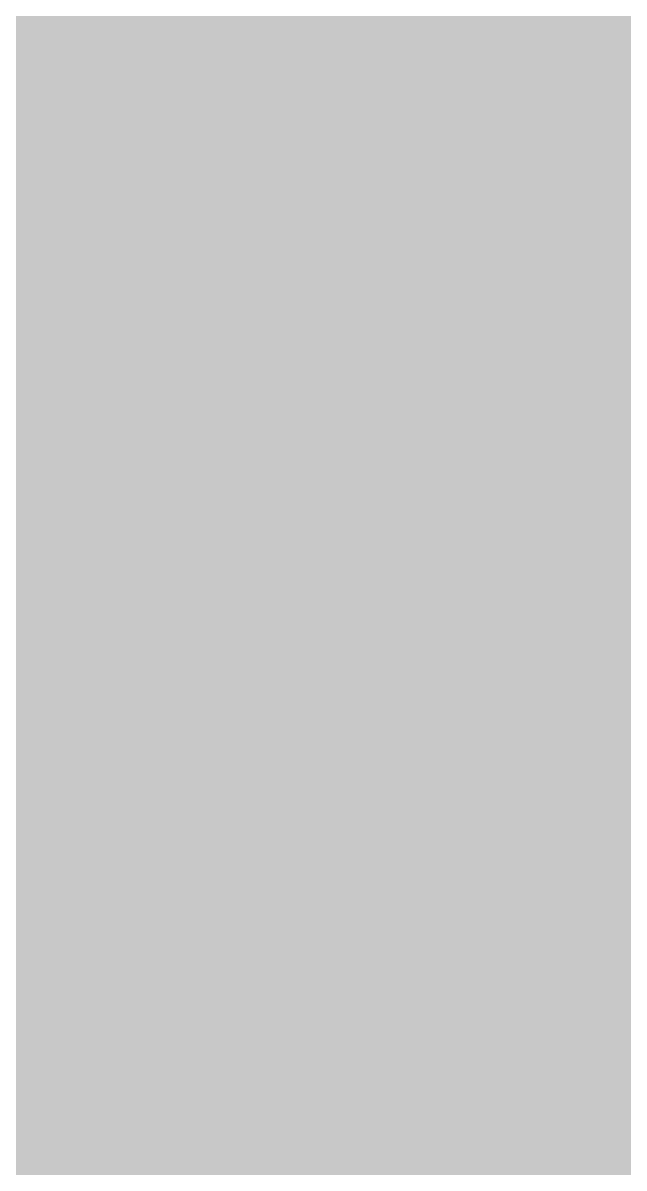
# Model space of a CAD drawing. Header units: millimetres. Extents: x 0 to 318, y 0 to 212.
# Drawn here: x 144.9 to 177.4, y 104.7 to 166.6 of the extents above; entities that cross this region are included whole.
import ezdxf

# ---------------------------------------------------------------- set-up
doc = ezdxf.new("R2010")
doc.units = ezdxf.units.MM

msp = doc.modelspace()

# ---------------------------------------------------------------- hatches: boundary and pattern name
for color, points in [(254, [(14.1633, 0.0536), (13.9878, 0.0533), (13.8125, 0.0559), (13.6373, 0.061), (13.462, 0.0686), (13.2893, 0.0787), (13.114, 0.0914), (12.9413, 0.1041), (12.7686, 0.1219), (12.5959, 0.1397), (12.4231, 0.16), (12.2504, 0.1829), (12.0777, 0.2057), (11.9075, 0.2337), (11.7373, 0.2616), (11.5672, 0.2921), (11.397, 0.3251), (11.2268, 0.3607), (11.0592, 0.3988), (10.8915, 0.4369), (10.7239, 0.4775), (10.5562, 0.5207), (10.3886, 0.5664), (10.2235, 0.6121), (10.0584, 0.6629), (9.8933, 0.7137), (9.7307, 0.7671), (9.5682, 0.8204), (9.4056, 0.8788), (9.2431, 0.9373), (9.083, 0.9982), (8.923, 1.0617), (8.763, 1.1252), (8.6055, 1.1938), (8.4455, 1.2624), (8.2906, 1.331), (8.1331, 1.4046), (7.9781, 1.4783), (7.8232, 1.5545), (7.6708, 1.6332), (7.5184, 1.7145), (7.366, 1.7958), (7.2161, 1.8796), (7.0663, 1.966), (6.919, 2.0523), (6.7716, 2.1438), (6.6243, 2.2352), (6.4795, 2.3266), (6.3348, 2.4232), (6.19, 2.5197), (6.0477, 2.6187), (5.908, 2.7178), (5.7683, 2.8194), (5.6286, 2.9235), (5.4915, 3.0302), (5.3543, 3.1369), (5.2197, 3.2461), (5.0851, 3.3579), (4.953, 3.4722), (4.8209, 3.5865), (4.6914, 3.7033), (4.5644, 3.8202), (4.4348, 3.9395), (4.3104, 4.0615), (4.1859, 4.1859), (4.0615, 4.3104), (3.9395, 4.4348), (3.8202, 4.5618), (3.7033, 4.6914), (3.5865, 4.8209), (3.4722, 4.953), (3.3579, 5.0851), (3.2487, 5.2197), (3.1369, 5.3543), (3.0302, 5.4915), (2.9235, 5.6286), (2.8194, 5.7683), (2.7178, 5.908), (2.6187, 6.0477), (2.5197, 6.19), (2.4232, 6.3348), (2.3266, 6.477), (2.2352, 6.6243), (2.1438, 6.7691), (2.0523, 6.9164), (1.966, 7.0663), (1.8796, 7.2161), (1.7958, 7.366), (1.7145, 7.5184), (1.6332, 7.6708), (1.5545, 7.8232), (1.4783, 7.9781), (1.4046, 8.1331), (1.331, 8.2906), (1.2598, 8.4455), (1.1913, 8.603), (1.1252, 8.763), (1.0592, 8.923), (0.9982, 9.083), (0.9373, 9.2431), (0.8763, 9.4056), (0.8204, 9.5682), (0.7645, 9.7307), (0.7112, 9.8933), (0.6604, 10.0584), (0.6121, 10.2235), (0.5639, 10.3911), (0.5207, 10.5562), (0.4775, 10.7239), (0.4343, 10.8915), (0.3962, 11.0592), (0.3607, 11.2268), (0.3251, 11.397), (0.2921, 11.5672), (0.2616, 11.7373), (0.2311, 11.9075), (0.2057, 12.0802), (0.1803, 12.2504), (0.1575, 12.4231), (0.1372, 12.5959), (0.1194, 12.7686), (0.1041, 12.9413), (0.0889, 13.1166), (0.0787, 13.2893), (0.0686, 13.4645), (0.061, 13.6373), (0.0559, 13.8125), (0.0508, 13.9878), (0.0508, 14.163), (0.0522, 197.6092), (0.0508, 197.7822), (0.0559, 197.9574), (0.061, 198.1327), (0.0686, 198.308), (0.0787, 198.4807), (0.0889, 198.6559), (0.1041, 198.8287), (0.1194, 199.0014), (0.1372, 199.1741), (0.1575, 199.3468), (0.1803, 199.5195), (0.2057, 199.6923), (0.2311, 199.8624), (0.2616, 200.0326), (0.2921, 200.2028), (0.3251, 200.373), (0.3607, 200.5432), (0.3962, 200.7108), (0.4343, 200.8784), (0.4775, 201.0461), (0.5207, 201.2137), (0.5639, 201.3814), (0.6121, 201.5465), (0.6604, 201.7116), (0.7112, 201.8767), (0.7645, 202.0392), (0.8204, 202.2018), (0.8763, 202.3643), (0.9373, 202.5269), (0.9982, 202.6869), (1.0592, 202.8469), (1.1252, 203.007), (1.1913, 203.1644), (1.2598, 203.3245), (1.331, 203.4794), (1.4046, 203.6369), (1.4783, 203.7918), (1.5545, 203.9468), (1.6332, 204.0992), (1.7145, 204.2516), (1.7958, 204.404), (1.8796, 204.5538), (1.966, 204.7037), (2.0523, 204.851), (2.1438, 204.9983), (2.2352, 205.1456), (2.3266, 205.2904), (2.4232, 205.4352), (2.5197, 205.58), (2.6187, 205.7222), (2.7178, 205.8619), (2.8194, 206.0016), (2.9235, 206.1413), (3.0302, 206.2785), (3.1369, 206.4156), (3.2487, 206.5503), (3.3579, 206.6849), (3.4722, 206.817), (3.5865, 206.949), (3.7033, 207.0786), (3.8202, 207.2056), (3.9395, 207.3351), (4.0615, 207.4596), (4.1859, 207.584), (4.3104, 207.7085), (4.4348, 207.8304), (4.5644, 207.9498), (4.6914, 208.0666), (4.8209, 208.1835), (4.953, 208.2978), (5.0851, 208.4121), (5.2197, 208.5213), (5.3543, 208.6331), (5.4915, 208.7397), (5.6286, 208.8464), (5.7683, 208.9506), (5.908, 209.0522), (6.0477, 209.1512), (6.19, 209.2503), (6.3348, 209.3468), (6.4795, 209.4433), (6.6243, 209.5348), (6.7716, 209.6262), (6.919, 209.7176), (7.0663, 209.804), (7.2161, 209.8904), (7.366, 209.9742), (7.5184, 210.0555), (7.6708, 210.1367), (7.8232, 210.2155), (7.9781, 210.2917), (8.1331, 210.3653), (8.2906, 210.439), (8.4455, 210.5101), (8.6055, 210.5787), (8.763, 210.6447), (8.923, 210.7108), (9.083, 210.7717), (9.2431, 210.8327), (9.4056, 210.8937), (9.5682, 210.9495), (9.7307, 211.0054), (9.8933, 211.0588), (10.0584, 211.1096), (10.2235, 211.1578), (10.3886, 211.2061), (10.5562, 211.2493), (10.7239, 211.2924), (10.8915, 211.3356), (11.0592, 211.3737), (11.2268, 211.4093), (11.397, 211.4448), (11.5672, 211.4779), (11.7373, 211.5083), (11.9075, 211.5388), (12.0777, 211.5642), (12.2504, 211.5896), (12.4231, 211.6125), (12.5959, 211.6328), (12.7686, 211.6506), (12.9413, 211.6658), (13.114, 211.6811), (13.2893, 211.6912), (13.462, 211.7014), (13.6373, 211.709), (13.8125, 211.7141), (13.9878, 211.7192), (14.163, 211.7192), (303.4411, 211.7203), (303.6164, 211.7192), (303.7891, 211.7141), (303.9643, 211.709), (304.1396, 211.7014), (304.3149, 211.6912), (304.4876, 211.6811), (304.6603, 211.6658), (304.8356, 211.6506), (305.0083, 211.6328), (305.181, 211.6125), (305.3512, 211.5896), (305.5239, 211.5642), (305.6941, 211.5388), (305.8668, 211.5083), (306.037, 211.4779), (306.2072, 211.4448), (306.3748, 211.4093), (306.545, 211.3737), (306.7126, 211.3356), (306.8803, 211.2924), (307.0479, 211.2493), (307.213, 211.2061), (307.3781, 211.1578), (307.5432, 211.1096), (307.7083, 211.0588), (307.8734, 211.0054), (308.036, 210.9495), (308.1985, 210.8937), (308.3611, 210.8327), (308.5211, 210.7717), (308.6811, 210.7108), (308.8411, 210.6447), (308.9986, 210.5787), (309.1561, 210.5101), (309.3136, 210.439), (309.4711, 210.3653), (309.626, 210.2917), (309.7784, 210.2155), (309.9333, 210.1367), (310.0857, 210.0555), (310.2381, 209.9742), (310.388, 209.8904), (310.5379, 209.804), (310.6852, 209.7176), (310.8325, 209.6262), (310.9798, 209.5348), (311.1246, 209.4433), (311.2694, 209.3468), (311.4116, 209.2503), (311.5539, 209.1512), (311.6961, 209.0522), (311.8358, 208.9506), (311.9755, 208.8464), (312.1127, 208.7397), (312.2473, 208.6331), (312.3844, 208.5213), (312.5165, 208.4121), (312.6511, 208.2978), (312.7807, 208.1835), (312.9128, 208.0666), (313.0398, 207.9498), (313.1668, 207.8304), (313.2938, 207.7085), (313.4182, 207.584), (313.5427, 207.4596), (313.6621, 207.3351), (313.784, 207.2056), (313.9008, 207.0786), (314.0177, 206.949), (314.132, 206.817), (314.2463, 206.6849), (314.3555, 206.5503), (314.4647, 206.4156), (314.5739, 206.2785), (314.6781, 206.1413), (314.7822, 206.0016), (314.8863, 205.8619), (314.9854, 205.7222), (315.0845, 205.58), (315.181, 205.4352), (315.275, 205.2904), (315.3689, 205.1456), (315.4604, 204.9983), (315.5493, 204.851), (315.6382, 204.7037), (315.7245, 204.5538), (315.8084, 204.404), (315.8896, 204.2516), (315.9684, 204.0992), (316.0471, 203.9468), (316.1233, 203.7918), (316.1995, 203.6369), (316.2706, 203.4794), (316.3418, 203.3245), (316.4103, 203.1644), (316.4764, 203.007), (316.5424, 202.8469), (316.6059, 202.6869), (316.6669, 202.5269), (316.7253, 202.3643), (316.7812, 202.2018), (316.8371, 202.0392), (316.8904, 201.8767), (316.9412, 201.7116), (316.9895, 201.5465), (317.0377, 201.3814), (317.0834, 201.2137), (317.1266, 201.0461), (317.1673, 200.8784), (317.2054, 200.7108), (317.2435, 200.5432), (317.2765, 200.373), (317.3095, 200.2028), (317.34, 200.0326), (317.3705, 199.8624), (317.3959, 199.6923), (317.4213, 199.5195), (317.4441, 199.3468), (317.4644, 199.1741), (317.4822, 199.0014), (317.4975, 198.8287), (317.5127, 198.6559), (317.5229, 198.4807), (317.533, 198.308), (317.5406, 198.1327), (317.5457, 197.9574), (317.5508, 197.7822), (317.5508, 197.6069), (317.5522, 14.1647), (317.5508, 13.9878), (317.5457, 13.8125), (317.5406, 13.6373), (317.533, 13.4645), (317.5229, 13.2893), (317.5127, 13.1166), (317.4975, 12.9413), (317.4822, 12.7686), (317.4644, 12.5959), (317.4441, 12.4231), (317.4213, 12.2504), (317.3959, 12.0802), (317.3705, 11.9075), (317.34, 11.7373), (317.3095, 11.5672), (317.2765, 11.397), (317.2435, 11.2268), (317.2054, 11.0592), (317.1673, 10.8915), (317.1266, 10.7239), (317.0834, 10.5562), (317.0377, 10.3911), (316.9895, 10.2235), (316.9412, 10.0584), (316.8904, 9.8933), (316.8371, 9.7307), (316.7812, 9.5682), (316.7253, 9.4056), (316.6669, 9.2431), (316.6059, 9.083), (316.5424, 8.923), (316.4764, 8.763), (316.4103, 8.603), (316.3418, 8.4455), (316.2706, 8.2906), (316.1995, 8.1331), (316.1233, 7.9781), (316.0471, 7.8232), (315.9684, 7.6708), (315.8896, 7.5184), (315.8084, 7.366), (315.7245, 7.2161), (315.6382, 7.0663), (315.5493, 6.9164), (315.4604, 6.7691), (315.3689, 6.6243), (315.275, 6.477), (315.181, 6.3348), (315.0845, 6.19), (314.9854, 6.0477), (314.8863, 5.908), (314.7822, 5.7683), (314.6781, 5.6286), (314.5739, 5.4915), (314.4647, 5.3543), (314.3555, 5.2197), (314.2463, 5.0851), (314.132, 4.953), (314.0177, 4.8209), (313.9008, 4.6914), (313.784, 4.5618), (313.6621, 4.4348), (313.5427, 4.3104), (313.4182, 4.1859), (313.2938, 4.0615), (313.1668, 3.9395), (313.0398, 3.8202), (312.9128, 3.7033), (312.7807, 3.5865), (312.6511, 3.4722), (312.5165, 3.3579), (312.3844, 3.2461), (312.2473, 3.1369), (312.1127, 3.0302), (311.9755, 2.9235), (311.8358, 2.8194), (311.6961, 2.7178), (311.5539, 2.6187), (311.4116, 2.5197), (311.2694, 2.4232), (311.1246, 2.3266), (310.9798, 2.2352), (310.8325, 2.1438), (310.6852, 2.0523), (310.5379, 1.966), (310.388, 1.8796), (310.2381, 1.7958), (310.0857, 1.7145), (309.9333, 1.6332), (309.7784, 1.5545), (309.626, 1.4783), (309.4711, 1.4046), (309.3136, 1.331), (309.1561, 1.2624), (308.9986, 1.1938), (308.8411, 1.1252), (308.6811, 1.0617), (308.5211, 0.9982), (308.3611, 0.9373), (308.1985, 0.8788), (308.036, 0.8204), (307.8734, 0.7671), (307.7083, 0.7137), (307.5432, 0.6629), (307.3781, 0.6121), (307.213, 0.5664), (307.0479, 0.5207), (306.8803, 0.4775), (306.7126, 0.4369), (306.545, 0.3988), (306.3748, 0.3607), (306.2072, 0.3251), (306.037, 0.2921), (305.8668, 0.2616), (305.6941, 0.2337), (305.5239, 0.2057), (305.3512, 0.1829), (305.181, 0.16), (305.0083, 0.1397), (304.8356, 0.1219), (304.6603, 0.1041), (304.4876, 0.0914), (304.3149, 0.0787), (304.1396, 0.0686), (303.9643, 0.061), (303.7891, 0.0559), (303.6164, 0.0533), (303.4411, 0.0533)]), (144, [(14.1633, 5.3453), (13.9344, 5.3467), (13.7084, 5.3543), (13.4849, 5.3696), (13.2613, 5.3899), (13.0378, 5.4153), (12.8194, 5.4458), (12.6009, 5.4813), (12.385, 5.522), (12.1717, 5.5702), (11.9583, 5.621), (11.7475, 5.6794), (11.5392, 5.7404), (11.3335, 5.8064), (11.1303, 5.8801), (10.9296, 5.9563), (10.729, 6.0376), (10.5334, 6.1239), (10.3378, 6.2128), (10.1473, 6.3094), (9.9593, 6.4084), (9.7714, 6.5126), (9.5885, 6.6218), (9.4082, 6.7335), (9.2304, 6.8504), (9.0576, 6.9698), (8.8849, 7.0968), (8.7173, 7.2238), (8.5522, 7.3584), (8.3896, 7.4955), (8.2321, 7.6352), (8.0772, 7.78), (7.9273, 7.9273), (7.7775, 8.0772), (7.6352, 8.2321), (7.493, 8.3922), (7.3558, 8.5522), (7.2238, 8.7173), (7.0942, 8.8875), (6.9698, 9.0576), (6.8504, 9.2329), (6.7335, 9.4107), (6.6192, 9.591), (6.5126, 9.7739), (6.4084, 9.9593), (6.3068, 10.1473), (6.2128, 10.3403), (6.1214, 10.5334), (6.035, 10.7315), (5.9538, 10.9296), (5.8776, 11.1303), (5.8064, 11.3335), (5.7404, 11.5418), (5.6769, 11.75), (5.621, 11.9583), (5.5677, 12.1717), (5.522, 12.385), (5.4813, 12.6009), (5.4432, 12.8194), (5.4127, 13.0404), (5.3873, 13.2613), (5.3696, 13.4849), (5.3543, 13.7084), (5.3467, 13.937), (5.3416, 14.163), (5.3439, 197.6092), (5.3467, 197.8355), (5.3543, 198.0616), (5.3696, 198.2851), (5.3873, 198.5086), (5.4127, 198.7321), (5.4432, 198.9506), (5.4813, 199.169), (5.522, 199.3849), (5.5677, 199.5983), (5.621, 199.8116), (5.6769, 200.0225), (5.7404, 200.2307), (5.8064, 200.4365), (5.8776, 200.6397), (5.9538, 200.8403), (6.035, 201.041), (6.1214, 201.2366), (6.2128, 201.4322), (6.3068, 201.6227), (6.4084, 201.8106), (6.5126, 201.9986), (6.6192, 202.1815), (6.7335, 202.3618), (6.8504, 202.5396), (6.9698, 202.7123), (7.0942, 202.885), (7.2238, 203.0527), (7.3558, 203.2178), (7.493, 203.3803), (7.6352, 203.5378), (7.7775, 203.6928), (7.9273, 203.8426), (8.0772, 203.9925), (8.2321, 204.1347), (8.3896, 204.277), (8.5522, 204.4141), (8.7173, 204.5462), (8.8849, 204.6757), (9.0576, 204.8002), (9.2304, 204.9196), (9.4082, 205.0364), (9.5885, 205.1507), (9.7714, 205.2574), (9.9593, 205.3615), (10.1473, 205.4631), (10.3378, 205.5571), (10.5334, 205.6486), (10.729, 205.7349), (10.9296, 205.8162), (11.1303, 205.8924), (11.3335, 205.9635), (11.5392, 206.0296), (11.7475, 206.0931), (11.9583, 206.1489), (12.1717, 206.2023), (12.385, 206.248), (12.6009, 206.2886), (12.8194, 206.3267), (13.0378, 206.3572), (13.2613, 206.3826), (13.4849, 206.4004), (13.7084, 206.4156), (13.9344, 206.4233), (14.163, 206.4283), (303.4411, 206.4286), (303.6672, 206.4233), (303.8932, 206.4156), (304.1193, 206.4004), (304.3428, 206.3826), (304.5638, 206.3572), (304.7822, 206.3267), (305.0007, 206.2886), (305.2166, 206.248), (305.4325, 206.2023), (305.6433, 206.1489), (305.8541, 206.0931), (306.0624, 206.0296), (306.2681, 205.9635), (306.4713, 205.8924), (306.6745, 205.8162), (306.8726, 205.7349), (307.0708, 205.6486), (307.2638, 205.5571), (307.4543, 205.4631), (307.6448, 205.3615), (307.8302, 205.2574), (308.0131, 205.1507), (308.1934, 205.0364), (308.3712, 204.9196), (308.5465, 204.8002), (308.7167, 204.6757), (308.8843, 204.5462), (309.0494, 204.4141), (309.212, 204.277), (309.3695, 204.1347), (309.5244, 203.9925), (309.6768, 203.8426), (309.8241, 203.6928), (309.9689, 203.5378), (310.1086, 203.3803), (310.2458, 203.2178), (310.3778, 203.0527), (310.5074, 202.885), (310.6318, 202.7123), (310.7538, 202.5396), (310.8706, 202.3618), (310.9824, 202.1815), (311.0916, 201.9986), (311.1957, 201.8106), (311.2948, 201.6227), (311.3888, 201.4322), (311.4802, 201.2366), (311.5666, 201.041), (311.6478, 200.8403), (311.724, 200.6397), (311.7952, 200.4365), (311.8637, 200.2307), (311.9247, 200.0225), (311.9806, 199.8116), (312.0339, 199.5983), (312.0796, 199.3849), (312.1203, 199.169), (312.1584, 198.9506), (312.1889, 198.7321), (312.2143, 198.5086), (312.2346, 198.2851), (312.2473, 198.0616), (312.2574, 197.8355), (312.26, 197.6069), (312.2605, 14.1647), (312.2574, 13.937), (312.2473, 13.7084), (312.2346, 13.4849), (312.2143, 13.2613), (312.1889, 13.0404), (312.1584, 12.8194), (312.1203, 12.6009), (312.0796, 12.385), (312.0339, 12.1717), (311.9806, 11.9583), (311.9247, 11.75), (311.8637, 11.5418), (311.7952, 11.3335), (311.724, 11.1303), (311.6478, 10.9296), (311.5666, 10.7315), (311.4802, 10.5334), (311.3888, 10.3403), (311.2948, 10.1473), (311.1957, 9.9593), (311.0916, 9.7739), (310.9824, 9.591), (310.8706, 9.4107), (310.7538, 9.2329), (310.6318, 9.0576), (310.5074, 8.8875), (310.3778, 8.7173), (310.2458, 8.5522), (310.1086, 8.3922), (309.9689, 8.2321), (309.8241, 8.0772), (309.6768, 7.9273), (309.5244, 7.78), (309.3695, 7.6352), (309.212, 7.4955), (309.0494, 7.3584), (308.8843, 7.2238), (308.7167, 7.0968), (308.5465, 6.9698), (308.3712, 6.8504), (308.1934, 6.7335), (308.0131, 6.6218), (307.8302, 6.5126), (307.6448, 6.4084), (307.4543, 6.3094), (307.2638, 6.2128), (307.0708, 6.1239), (306.8726, 6.0376), (306.6745, 5.9563), (306.4713, 5.8801), (306.2681, 5.8064), (306.0624, 5.7404), (305.8541, 5.6794), (305.6433, 5.621), (305.4325, 5.5702), (305.2166, 5.522), (305.0007, 5.4813), (304.7822, 5.4458), (304.5638, 5.4153), (304.3428, 5.3899), (304.1193, 5.3696), (303.8932, 5.3543), (303.6672, 5.3467), (303.4411, 5.3442)])]:
    msp.add_hatch(color=color).paths.add_polyline_path(points)
h = msp.add_hatch(color=254)
edge = h.paths.add_edge_path()
edge.add_line((157.8818, 117.9516), (158.181, 117.9525))
edge.add_line((158.181, 117.9525), (158.4808, 117.9576))
edge.add_line((158.4808, 117.9576), (158.7805, 117.9678))
edge.add_line((158.7805, 117.9678), (159.0777, 117.9805))
edge.add_line((159.0777, 117.9805), (159.3774, 117.9982))
edge.add_line((159.3774, 117.9982), (159.672, 118.0211))
edge.add_line((159.672, 118.0211), (159.9692, 118.0465))
edge.add_line((159.9692, 118.0465), (160.2613, 118.077))
edge.add_line((160.2613, 118.077), (160.5559, 118.1125))
edge.add_line((160.5559, 118.1125), (160.8455, 118.1506))
edge.add_line((160.8455, 118.1506), (161.1351, 118.1938))
edge.add_line((161.1351, 118.1938), (161.4221, 118.2395))
edge.add_line((161.4221, 118.2395), (161.7091, 118.2929))
edge.add_line((161.7091, 118.2929), (161.991, 118.3488))
edge.add_line((161.991, 118.3488), (162.273, 118.4097))
edge.add_line((162.273, 118.4097), (162.5498, 118.4758))
edge.add_line((162.5498, 118.4758), (162.8267, 118.5443))
edge.add_line((162.8267, 118.5443), (163.101, 118.6205))
edge.add_line((163.101, 118.6205), (163.3703, 118.6993))
edge.add_line((163.3703, 118.6993), (163.6395, 118.7856))
edge.add_line((163.6395, 118.7856), (163.9037, 118.8745))
edge.add_line((163.9037, 118.8745), (164.1653, 118.9685))
edge.add_line((164.1653, 118.9685), (164.4218, 119.0676))
edge.add_line((164.4218, 119.0676), (164.6784, 119.1717))
edge.add_line((164.6784, 119.1717), (164.9273, 119.2809))
edge.add_line((164.9273, 119.2809), (165.1762, 119.3978))
edge.add_line((165.1762, 119.3978), (165.4175, 119.5172))
edge.add_line((165.4175, 119.5172), (165.6588, 119.6416))
edge.add_line((165.6588, 119.6416), (165.8925, 119.7737))
edge.add_line((165.8925, 119.7737), (166.1236, 119.9083))
edge.add_line((166.1236, 119.9083), (166.3497, 120.0506))
edge.add_line((166.3497, 120.0506), (166.5732, 120.1953))
edge.add_line((166.5732, 120.1953), (166.7891, 120.3477))
edge.add_line((166.7891, 120.3477), (167.0025, 120.5078))
edge.add_line((167.0025, 120.5078), (167.2082, 120.6703))
edge.add_line((167.2082, 120.6703), (167.4114, 120.8405))
edge.add_line((167.4114, 120.8405), (167.6095, 121.0158))
edge.add_line((167.6095, 121.0158), (167.8, 121.1961))
edge.add_line((167.8, 121.1961), (167.9854, 121.3815))
edge.add_line((167.9854, 121.3815), (168.1658, 121.5746))
edge.add_line((168.1658, 121.5746), (168.341, 121.7727))
edge.add_line((168.341, 121.7727), (168.5112, 121.9784))
edge.add_line((168.5112, 121.9784), (168.6738, 122.1892))
edge.add_line((168.6738, 122.1892), (168.8287, 122.4051))
edge.add_line((168.8287, 122.4051), (168.9786, 122.6287))
edge.add_line((168.9786, 122.6287), (169.1234, 122.8573))
edge.add_line((169.1234, 122.8573), (169.2605, 123.0935))
edge.add_line((169.2605, 123.0935), (169.3901, 123.3348))
edge.add_line((169.3901, 123.3348), (169.5145, 123.5837))
edge.add_line((169.5145, 123.5837), (169.6314, 123.8377))
edge.add_line((169.6314, 123.8377), (169.7406, 124.0993))
edge.add_line((169.7406, 124.0993), (169.8422, 124.366))
edge.add_line((169.8422, 124.366), (169.9387, 124.6403))
edge.add_line((169.9387, 124.6403), (170.0251, 124.9223))
edge.add_line((170.0251, 124.9223), (170.1038, 125.2093))
edge.add_line((170.1038, 125.2093), (170.1775, 125.5039))
edge.add_line((170.1775, 125.5039), (170.241, 125.8062))
edge.add_line((170.241, 125.8062), (170.2968, 126.1135))
edge.add_line((170.2968, 126.1135), (170.3451, 126.4285))
edge.add_line((170.3451, 126.4285), (170.3832, 126.7511))
edge.add_line((170.3832, 126.7511), (170.4137, 127.0813))
edge.add_line((170.4137, 127.0813), (170.4365, 127.4166))
edge.add_line((170.4365, 127.4166), (170.4492, 127.7595))
edge.add_line((170.4492, 127.7595), (170.4543, 128.11))
edge.add_line((170.4543, 128.11), (170.4416, 128.6358))
edge.add_line((170.4416, 128.6358), (170.4086, 129.1438))
edge.add_line((170.4086, 129.1438), (170.3502, 129.6314))
edge.add_line((170.3502, 129.6314), (170.2714, 130.1039))
edge.add_line((170.2714, 130.1039), (170.1724, 130.556))
edge.add_line((170.1724, 130.556), (170.053, 130.9929))
edge.add_line((170.053, 130.9929), (169.9158, 131.412))
edge.add_line((169.9158, 131.412), (169.7584, 131.8158))
edge.add_line((169.7584, 131.8158), (169.5831, 132.2019))
edge.add_line((169.5831, 132.2019), (169.3926, 132.5753))
edge.add_line((169.3926, 132.5753), (169.1843, 132.9309))
edge.add_line((169.1843, 132.9309), (168.9608, 133.2763))
edge.add_line((168.9608, 133.2763), (168.722, 133.604))
edge.add_line((168.722, 133.604), (168.468, 133.9215))
edge.add_line((168.468, 133.9215), (168.2013, 134.2238))
edge.add_line((168.2013, 134.2238), (167.9245, 134.5159))
edge.add_line((167.9245, 134.5159), (167.6324, 134.7927))
edge.add_line((167.6324, 134.7927), (167.3327, 135.062))
edge.add_line((167.3327, 135.062), (167.0202, 135.3185))
edge.add_line((167.0202, 135.3185), (166.6977, 135.5649))
edge.add_line((166.6977, 135.5649), (166.3675, 135.7986))
edge.add_line((166.3675, 135.7986), (166.0296, 136.0246))
edge.add_line((166.0296, 136.0246), (165.6842, 136.2431))
edge.add_line((165.6842, 136.2431), (165.3311, 136.4513))
edge.add_line((165.3311, 136.4513), (164.973, 136.652))
edge.add_line((164.973, 136.652), (164.6072, 136.845))
edge.add_line((164.6072, 136.845), (164.2389, 137.0305))
edge.add_line((164.2389, 137.0305), (163.8681, 137.2083))
edge.add_line((163.8681, 137.2083), (163.4922, 137.381))
edge.add_line((163.4922, 137.381), (163.1163, 137.5486))
edge.add_line((163.1163, 137.5486), (162.7378, 137.7086))
edge.add_line((162.7378, 137.7086), (162.3568, 137.8661))
edge.add_line((162.3568, 137.8661), (161.9783, 138.016))
edge.add_line((161.9783, 138.016), (161.5999, 138.1658))
edge.add_line((161.5999, 138.1658), (161.2214, 138.3106))
edge.add_line((161.2214, 138.3106), (160.848, 138.4503))
edge.add_line((160.848, 138.4503), (160.4747, 138.59))
edge.add_line((160.4747, 138.59), (160.1064, 138.7272))
edge.add_line((160.1064, 138.7272), (159.7431, 138.8618))
edge.add_line((159.7431, 138.8618), (159.385, 138.9964))
edge.add_line((159.385, 138.9964), (159.0319, 139.1285))
edge.add_line((159.0319, 139.1285), (158.6865, 139.2631))
edge.add_line((158.6865, 139.2631), (158.3487, 139.3952))
edge.add_line((158.3487, 139.3952), (158.0185, 139.5298))
edge.add_line((158.0185, 139.5298), (157.6959, 139.667))
edge.add_line((157.6959, 139.667), (157.3835, 139.8041))
edge.add_line((157.3835, 139.8041), (157.0812, 139.9438))
edge.add_line((157.0812, 139.9438), (156.7917, 140.0835))
edge.add_line((156.7917, 140.0835), (156.5123, 140.2283))
edge.add_line((156.5123, 140.2283), (156.2481, 140.3782))
edge.add_line((156.2481, 140.3782), (155.9941, 140.5306))
edge.add_line((155.9941, 140.5306), (155.7553, 140.6881))
edge.add_line((155.7553, 140.6881), (155.5318, 140.8506))
edge.add_line((155.5318, 140.8506), (155.3235, 141.0183))
edge.add_line((155.3235, 141.0183), (155.133, 141.191))
edge.add_line((155.133, 141.191), (154.9578, 141.3713))
edge.add_line((154.9578, 141.3713), (154.8003, 141.5567))
edge.add_line((154.8003, 141.5567), (154.6631, 141.7523))
edge.add_line((154.6631, 141.7523), (154.5438, 141.953))
edge.add_line((154.5438, 141.953), (154.4447, 142.1638))
edge.add_line((154.4447, 142.1638), (154.366, 142.3822))
edge.add_line((154.366, 142.3822), (154.3075, 142.6108))
edge.add_line((154.3075, 142.6108), (154.2745, 142.8471))
edge.add_line((154.2745, 142.8471), (154.2618, 143.096))
edge.add_line((154.2618, 143.096), (154.2644, 143.223))
edge.add_line((154.2644, 143.223), (154.2669, 143.3474))
edge.add_line((154.2669, 143.3474), (154.2745, 143.4694))
edge.add_line((154.2745, 143.4694), (154.2847, 143.5887))
edge.add_line((154.2847, 143.5887), (154.2974, 143.7056))
edge.add_line((154.2974, 143.7056), (154.3126, 143.8224))
edge.add_line((154.3126, 143.8224), (154.3304, 143.9342))
edge.add_line((154.3304, 143.9342), (154.3533, 144.0459))
edge.add_line((154.3533, 144.0459), (154.3761, 144.1552))
edge.add_line((154.3761, 144.1552), (154.4015, 144.2618))
edge.add_line((154.4015, 144.2618), (154.432, 144.366))
edge.add_line((154.432, 144.366), (154.465, 144.4676))
edge.add_line((154.465, 144.4676), (154.498, 144.5666))
edge.add_line((154.498, 144.5666), (154.5361, 144.6632))
edge.add_line((154.5361, 144.6632), (154.5742, 144.7597))
edge.add_line((154.5742, 144.7597), (154.6174, 144.8537))
edge.add_line((154.6174, 144.8537), (154.6631, 144.9426))
edge.add_line((154.6631, 144.9426), (154.7114, 145.0315))
edge.add_line((154.7114, 145.0315), (154.7597, 145.1204))
edge.add_line((154.7597, 145.1204), (154.813, 145.2042))
edge.add_line((154.813, 145.2042), (154.8689, 145.2855))
edge.add_line((154.8689, 145.2855), (154.9248, 145.3667))
edge.add_line((154.9248, 145.3667), (154.9857, 145.4455))
edge.add_line((154.9857, 145.4455), (155.0492, 145.5217))
edge.add_line((155.0492, 145.5217), (155.1127, 145.5953))
edge.add_line((155.1127, 145.5953), (155.1813, 145.6665))
edge.add_line((155.1813, 145.6665), (155.2499, 145.7376))
edge.add_line((155.2499, 145.7376), (155.3235, 145.8062))
edge.add_line((155.3235, 145.8062), (155.3972, 145.8722))
edge.add_line((155.3972, 145.8722), (155.4734, 145.9357))
edge.add_line((155.4734, 145.9357), (155.5521, 145.9967))
edge.add_line((155.5521, 145.9967), (155.6334, 146.0576))
edge.add_line((155.6334, 146.0576), (155.7172, 146.1135))
edge.add_line((155.7172, 146.1135), (155.8036, 146.1694))
edge.add_line((155.8036, 146.1694), (155.8925, 146.2227))
edge.add_line((155.8925, 146.2227), (155.9839, 146.2761))
edge.add_line((155.9839, 146.2761), (156.0754, 146.3243))
edge.add_line((156.0754, 146.3243), (156.1694, 146.3726))
edge.add_line((156.1694, 146.3726), (156.2684, 146.4183))
edge.add_line((156.2684, 146.4183), (156.3675, 146.464))
edge.add_line((156.3675, 146.464), (156.4691, 146.5047))
edge.add_line((156.4691, 146.5047), (156.5707, 146.5453))
edge.add_line((156.5707, 146.5453), (156.6774, 146.5834))
edge.add_line((156.6774, 146.5834), (156.784, 146.6215))
edge.add_line((156.784, 146.6215), (156.8933, 146.6545))
edge.add_line((156.8933, 146.6545), (157.005, 146.6875))
edge.add_line((157.005, 146.6875), (157.1193, 146.718))
edge.add_line((157.1193, 146.718), (157.2336, 146.7485))
edge.add_line((157.2336, 146.7485), (157.353, 146.7739))
edge.add_line((157.353, 146.7739), (157.4724, 146.7993))
edge.add_line((157.4724, 146.7993), (157.5943, 146.8247))
edge.add_line((157.5943, 146.8247), (157.7162, 146.845))
edge.add_line((157.7162, 146.845), (157.8432, 146.8653))
edge.add_line((157.8432, 146.8653), (157.9702, 146.8831))
edge.add_line((157.9702, 146.8831), (158.0998, 146.9009))
edge.add_line((158.0998, 146.9009), (158.2293, 146.9136))
edge.add_line((158.2293, 146.9136), (158.3614, 146.9263))
edge.add_line((158.3614, 146.9263), (158.496, 146.939))
edge.add_line((158.496, 146.939), (158.6332, 146.9492))
edge.add_line((158.6332, 146.9492), (158.7703, 146.9568))
edge.add_line((158.7703, 146.9568), (158.9126, 146.9619))
edge.add_line((158.9126, 146.9619), (159.0523, 146.9669))
edge.add_line((159.0523, 146.9669), (159.197, 146.9695))
edge.add_line((159.197, 146.9695), (159.3418, 146.9695))
edge.add_line((159.3418, 146.9695), (159.4764, 146.9695))
edge.add_line((159.4764, 146.9695), (159.6085, 146.9669))
edge.add_line((159.6085, 146.9669), (159.7406, 146.9644))
edge.add_line((159.7406, 146.9644), (159.8752, 146.9619))
edge.add_line((159.8752, 146.9619), (160.0073, 146.9593))
edge.add_line((160.0073, 146.9593), (160.1394, 146.9542))
edge.add_line((160.1394, 146.9542), (160.2715, 146.9492))
edge.add_line((160.2715, 146.9492), (160.401, 146.9415))
edge.add_line((160.401, 146.9415), (160.5331, 146.9339))
edge.add_line((160.5331, 146.9339), (160.6652, 146.9263))
edge.add_line((160.6652, 146.9263), (160.7947, 146.9187))
edge.add_line((160.7947, 146.9187), (160.9242, 146.9085))
edge.add_line((160.9242, 146.9085), (161.0563, 146.8984))
edge.add_line((161.0563, 146.8984), (161.1859, 146.8857))
edge.add_line((161.1859, 146.8857), (161.3154, 146.873))
edge.add_line((161.3154, 146.873), (161.4449, 146.8603))
edge.add_line((161.4449, 146.8603), (161.5719, 146.845))
edge.add_line((161.5719, 146.845), (161.7015, 146.8298))
edge.add_line((161.7015, 146.8298), (161.831, 146.8145))
edge.add_line((161.831, 146.8145), (161.9606, 146.7968))
edge.add_line((161.9606, 146.7968), (162.0876, 146.779))
edge.add_line((162.0876, 146.779), (162.2171, 146.7612))
edge.add_line((162.2171, 146.7612), (162.3441, 146.7409))
edge.add_line((162.3441, 146.7409), (162.4736, 146.7206))
edge.add_line((162.4736, 146.7206), (162.6006, 146.7002))
edge.add_line((162.6006, 146.7002), (162.7276, 146.6774))
edge.add_line((162.7276, 146.6774), (162.8546, 146.6545))
edge.add_line((162.8546, 146.6545), (162.9842, 146.6317))
edge.add_line((162.9842, 146.6317), (163.1112, 146.6063))
edge.add_line((163.1112, 146.6063), (163.2382, 146.5809))
edge.add_line((163.2382, 146.5809), (163.3652, 146.5529))
edge.add_line((163.3652, 146.5529), (163.4922, 146.525))
edge.add_line((163.4922, 146.525), (163.6192, 146.497))
edge.add_line((163.6192, 146.497), (163.7462, 146.4666))
edge.add_line((163.7462, 146.4666), (163.8732, 146.4361))
edge.add_line((163.8732, 146.4361), (164.0002, 146.4056))
edge.add_line((164.0002, 146.4056), (164.1297, 146.3726))
edge.add_line((164.1297, 146.3726), (164.2567, 146.3396))
edge.add_line((164.2567, 146.3396), (164.3837, 146.304))
edge.add_line((164.3837, 146.304), (164.5107, 146.2684))
edge.add_line((164.5107, 146.2684), (164.6377, 146.2329))
edge.add_line((164.6377, 146.2329), (164.7647, 146.1948))
edge.add_line((164.7647, 146.1948), (164.8917, 146.1567))
edge.add_line((164.8917, 146.1567), (165.0187, 146.1186))
edge.add_line((165.0187, 146.1186), (165.1457, 146.0779))
edge.add_line((165.1457, 146.0779), (165.2753, 146.0373))
edge.add_line((165.2753, 146.0373), (165.4023, 145.9941))
edge.add_line((165.4023, 145.9941), (165.5293, 145.9509))
edge.add_line((165.5293, 145.9509), (165.6563, 145.9078))
edge.add_line((165.6563, 145.9078), (165.7858, 145.862))
edge.add_line((165.7858, 145.862), (165.9128, 145.8163))
edge.add_line((165.9128, 145.8163), (166.0423, 145.7706))
edge.add_line((166.0423, 145.7706), (166.1693, 145.7223))
edge.add_line((166.1693, 145.7223), (166.2989, 145.6715))
edge.add_line((166.2989, 145.6715), (166.4284, 145.6233))
edge.add_line((166.4284, 145.6233), (166.5554, 145.5725))
edge.add_line((166.5554, 145.5725), (166.685, 145.5191))
edge.add_line((166.685, 145.5191), (166.8145, 145.4658))
edge.add_line((166.8145, 145.4658), (166.944, 145.4125))
edge.add_line((166.944, 145.4125), (167.0736, 145.3591))
edge.add_line((167.0736, 145.3591), (167.2031, 145.3032))
edge.add_line((167.2031, 145.3032), (167.3352, 145.2448))
edge.add_line((167.3352, 145.2448), (167.4647, 145.1864))
edge.add_line((167.4647, 145.1864), (167.5968, 145.128))
edge.add_line((167.5968, 145.128), (169.6932, 149.7647))
edge.add_line((169.6932, 149.7647), (169.5983, 149.8117))
edge.add_line((169.5983, 149.8117), (169.5044, 149.86))
edge.add_line((169.5044, 149.86), (169.4078, 149.9083))
edge.add_line((169.4078, 149.9083), (169.3088, 149.9591))
edge.add_line((169.3088, 149.9591), (169.2072, 150.0099))
edge.add_line((169.2072, 150.0099), (169.1056, 150.0581))
edge.add_line((169.1056, 150.0581), (169.0014, 150.1115))
edge.add_line((169.0014, 150.1115), (168.8948, 150.1623))
edge.add_line((168.8948, 150.1623), (168.7881, 150.2131))
edge.add_line((168.7881, 150.2131), (168.6789, 150.2639))
edge.add_line((168.6789, 150.2639), (168.5646, 150.3172))
edge.add_line((168.5646, 150.3172), (168.4528, 150.368))
edge.add_line((168.4528, 150.368), (168.336, 150.4213))
edge.add_line((168.336, 150.4213), (168.2191, 150.4747))
edge.add_line((168.2191, 150.4747), (168.0997, 150.5255))
edge.add_line((168.0997, 150.5255), (167.9778, 150.5788))
edge.add_line((167.9778, 150.5788), (167.8534, 150.6322))
edge.add_line((167.8534, 150.6322), (167.7264, 150.683))
edge.add_line((167.7264, 150.683), (167.5994, 150.7363))
edge.add_line((167.5994, 150.7363), (167.4698, 150.7871))
edge.add_line((167.4698, 150.7871), (167.3377, 150.8404))
edge.add_line((167.3377, 150.8404), (167.2031, 150.8912))
edge.add_line((167.2031, 150.8912), (167.066, 150.942))
edge.add_line((167.066, 150.942), (166.9288, 150.9928))
edge.add_line((166.9288, 150.9928), (166.7866, 151.0436))
edge.add_line((166.7866, 151.0436), (166.6443, 151.0944))
edge.add_line((166.6443, 151.0944), (166.4995, 151.1427))
edge.add_line((166.4995, 151.1427), (166.3522, 151.1935))
edge.add_line((166.3522, 151.1935), (166.2024, 151.2418))
edge.add_line((166.2024, 151.2418), (166.05, 151.29))
edge.add_line((166.05, 151.29), (165.895, 151.3357))
edge.add_line((165.895, 151.3357), (165.7375, 151.3815))
edge.add_line((165.7375, 151.3815), (165.5801, 151.4272))
edge.add_line((165.5801, 151.4272), (165.4175, 151.4729))
edge.add_line((165.4175, 151.4729), (165.2549, 151.5186))
edge.add_line((165.2549, 151.5186), (165.0898, 151.5618))
edge.add_line((165.0898, 151.5618), (164.9197, 151.6024))
edge.add_line((164.9197, 151.6024), (164.7495, 151.6456))
edge.add_line((164.7495, 151.6456), (164.5768, 151.6837))
edge.add_line((164.5768, 151.6837), (164.4015, 151.7244))
edge.add_line((164.4015, 151.7244), (164.2212, 151.7625))
edge.add_line((164.2212, 151.7625), (164.0408, 151.8006))
edge.add_line((164.0408, 151.8006), (163.8579, 151.8361))
edge.add_line((163.8579, 151.8361), (163.6725, 151.8691))
edge.add_line((163.6725, 151.8691), (163.4846, 151.9047))
edge.add_line((163.4846, 151.9047), (163.2941, 151.9352))
edge.add_line((163.2941, 151.9352), (163.101, 151.9657))
edge.add_line((163.101, 151.9657), (162.9054, 151.9961))
edge.add_line((162.9054, 151.9961), (162.7073, 152.0241))
edge.add_line((162.7073, 152.0241), (162.5041, 152.0495))
edge.add_line((162.5041, 152.0495), (162.3009, 152.0749))
edge.add_line((162.3009, 152.0749), (162.0952, 152.0977))
edge.add_line((162.0952, 152.0977), (161.8869, 152.1206))
edge.add_line((161.8869, 152.1206), (161.6735, 152.1409))
edge.add_line((161.6735, 152.1409), (161.4602, 152.1587))
edge.add_line((161.4602, 152.1587), (161.2417, 152.1765))
edge.add_line((161.2417, 152.1765), (161.0233, 152.1892))
edge.add_line((161.0233, 152.1892), (160.7998, 152.2019))
edge.add_line((160.7998, 152.2019), (160.5737, 152.2146))
edge.add_line((160.5737, 152.2146), (160.3451, 152.2222))
edge.add_line((160.3451, 152.2222), (160.114, 152.2298))
edge.add_line((160.114, 152.2298), (159.8803, 152.2349))
edge.add_line((159.8803, 152.2349), (159.6441, 152.24))
edge.add_line((159.6441, 152.24), (159.4053, 152.24))
edge.add_line((159.4053, 152.24), (159.1716, 152.24))
edge.add_line((159.1716, 152.24), (158.9354, 152.2349))
edge.add_line((158.9354, 152.2349), (158.6967, 152.2298))
edge.add_line((158.6967, 152.2298), (158.4579, 152.2197))
edge.add_line((158.4579, 152.2197), (158.2141, 152.207))
edge.add_line((158.2141, 152.207), (157.9728, 152.1917))
edge.add_line((157.9728, 152.1917), (157.7264, 152.1739))
edge.add_line((157.7264, 152.1739), (157.48, 152.1536))
edge.add_line((157.48, 152.1536), (157.2336, 152.1308))
edge.add_line((157.2336, 152.1308), (156.9847, 152.1028))
edge.add_line((156.9847, 152.1028), (156.7358, 152.0723))
edge.add_line((156.7358, 152.0723), (156.4869, 152.0368))
edge.add_line((156.4869, 152.0368), (156.2379, 151.9987))
edge.add_line((156.2379, 151.9987), (155.989, 151.958))
edge.add_line((155.989, 151.958), (155.7376, 151.9123))
edge.add_line((155.7376, 151.9123), (155.4886, 151.8641))
edge.add_line((155.4886, 151.8641), (155.2397, 151.8107))
edge.add_line((155.2397, 151.8107), (154.9933, 151.7523))
edge.add_line((154.9933, 151.7523), (154.747, 151.6913))
edge.add_line((154.747, 151.6913), (154.5006, 151.6253))
edge.add_line((154.5006, 151.6253), (154.2542, 151.5542))
edge.add_line((154.2542, 151.5542), (154.0129, 151.4805))
edge.add_line((154.0129, 151.4805), (153.7716, 151.3992))
edge.add_line((153.7716, 151.3992), (153.5303, 151.3154))
edge.add_line((153.5303, 151.3154), (153.2941, 151.2265))
edge.add_line((153.2941, 151.2265), (153.0579, 151.1325))
edge.add_line((153.0579, 151.1325), (152.8267, 151.0335))
edge.add_line((152.8267, 151.0335), (152.5956, 150.9293))
edge.add_line((152.5956, 150.9293), (152.367, 150.8201))
edge.add_line((152.367, 150.8201), (152.1435, 150.7058))
edge.add_line((152.1435, 150.7058), (151.9225, 150.5864))
edge.add_line((151.9225, 150.5864), (151.704, 150.462))
edge.add_line((151.704, 150.462), (151.4907, 150.3299))
edge.add_line((151.4907, 150.3299), (151.2799, 150.1953))
edge.add_line((151.2799, 150.1953), (151.0741, 150.053))
edge.add_line((151.0741, 150.053), (150.8735, 149.9032))
edge.add_line((150.8735, 149.9032), (150.6753, 149.7508))
edge.add_line((150.6753, 149.7508), (150.4823, 149.5908))
edge.add_line((150.4823, 149.5908), (150.2943, 149.4231))
edge.add_line((150.2943, 149.4231), (150.1115, 149.2504))
edge.add_line((150.1115, 149.2504), (149.9337, 149.0726))
edge.add_line((149.9337, 149.0726), (149.7609, 148.8872))
edge.add_line((149.7609, 148.8872), (149.5933, 148.6941))
edge.add_line((149.5933, 148.6941), (149.4333, 148.496))
edge.add_line((149.4333, 148.496), (149.2783, 148.2903))
edge.add_line((149.2783, 148.2903), (149.1285, 148.0769))
edge.add_line((149.1285, 148.0769), (148.9862, 147.8585))
edge.add_line((148.9862, 147.8585), (148.8491, 147.6324))
edge.add_line((148.8491, 147.6324), (148.7195, 147.3987))
edge.add_line((148.7195, 147.3987), (148.5976, 147.1574))
edge.add_line((148.5976, 147.1574), (148.4833, 146.9085))
edge.add_line((148.4833, 146.9085), (148.3741, 146.6545))
edge.add_line((148.3741, 146.6545), (148.2725, 146.3904))
edge.add_line((148.2725, 146.3904), (148.1811, 146.1211))
edge.add_line((148.1811, 146.1211), (148.0947, 145.8417))
edge.add_line((148.0947, 145.8417), (148.0185, 145.5547))
edge.add_line((148.0185, 145.5547), (147.9499, 145.2601))
edge.add_line((147.9499, 145.2601), (147.8915, 144.9578))
edge.add_line((147.8915, 144.9578), (147.8382, 144.6479))
edge.add_line((147.8382, 144.6479), (147.7975, 144.3279))
edge.add_line((147.7975, 144.3279), (147.7645, 144.0002))
edge.add_line((147.7645, 144.0002), (147.7391, 143.6649))
edge.add_line((147.7391, 143.6649), (147.7239, 143.322))
edge.add_line((147.7239, 143.322), (147.7213, 142.969))
edge.add_line((147.7213, 142.969), (147.7315, 142.4559))
edge.add_line((147.7315, 142.4559), (147.767, 141.9606))
edge.add_line((147.767, 141.9606), (147.8229, 141.4882))
edge.add_line((147.8229, 141.4882), (147.8991, 141.0335))
edge.add_line((147.8991, 141.0335), (147.9956, 140.5992))
edge.add_line((147.9956, 140.5992), (148.115, 140.1801))
edge.add_line((148.115, 140.1801), (148.2496, 139.7787))
edge.add_line((148.2496, 139.7787), (148.4046, 139.3977))
edge.add_line((148.4046, 139.3977), (148.5773, 139.0294))
edge.add_line((148.5773, 139.0294), (148.7653, 138.6789))
edge.add_line((148.7653, 138.6789), (148.971, 138.3411))
edge.add_line((148.971, 138.3411), (149.192, 138.0211))
edge.add_line((149.192, 138.0211), (149.4257, 137.7137))
edge.add_line((149.4257, 137.7137), (149.6746, 137.4191))
edge.add_line((149.6746, 137.4191), (149.9362, 137.1397))
edge.add_line((149.9362, 137.1397), (150.2105, 136.8704))
edge.add_line((150.2105, 136.8704), (150.4975, 136.6139))
edge.add_line((150.4975, 136.6139), (150.7947, 136.3701))
edge.add_line((150.7947, 136.3701), (151.0995, 136.1338))
edge.add_line((151.0995, 136.1338), (151.417, 135.9103))
edge.add_line((151.417, 135.9103), (151.7421, 135.697))
edge.add_line((151.7421, 135.697), (152.0749, 135.4912))
edge.add_line((152.0749, 135.4912), (152.4152, 135.2931))
edge.add_line((152.4152, 135.2931), (152.7632, 135.1051))
edge.add_line((152.7632, 135.1051), (153.1163, 134.9223))
edge.add_line((153.1163, 134.9223), (153.4744, 134.747))
edge.add_line((153.4744, 134.747), (153.8376, 134.5794))
edge.add_line((153.8376, 134.5794), (154.2034, 134.4143))
edge.add_line((154.2034, 134.4143), (154.5717, 134.2568))
edge.add_line((154.5717, 134.2568), (154.9451, 134.1044))
edge.add_line((154.9451, 134.1044), (155.3159, 133.9545))
edge.add_line((155.3159, 133.9545), (155.6893, 133.8097))
edge.add_line((155.6893, 133.8097), (156.0627, 133.665))
edge.add_line((156.0627, 133.665), (156.4361, 133.5253))
edge.add_line((156.4361, 133.5253), (156.8069, 133.3856))
edge.add_line((156.8069, 133.3856), (157.1777, 133.2484))
edge.add_line((157.1777, 133.2484), (157.5435, 133.1112))
edge.add_line((157.5435, 133.1112), (157.9042, 132.9741))
edge.add_line((157.9042, 132.9741), (158.2623, 132.8369))
edge.add_line((158.2623, 132.8369), (158.6154, 132.6972))
edge.add_line((158.6154, 132.6972), (158.9634, 132.5575))
edge.add_line((158.9634, 132.5575), (159.3037, 132.4153))
edge.add_line((159.3037, 132.4153), (159.639, 132.2705))
edge.add_line((159.639, 132.2705), (159.9641, 132.1232))
edge.add_line((159.9641, 132.1232), (160.2791, 131.9708))
edge.add_line((160.2791, 131.9708), (160.5864, 131.8133))
edge.add_line((160.5864, 131.8133), (160.8836, 131.6533))
edge.add_line((160.8836, 131.6533), (161.1706, 131.4856))
edge.add_line((161.1706, 131.4856), (161.4449, 131.3129))
edge.add_line((161.4449, 131.3129), (161.7066, 131.1326))
edge.add_line((161.7066, 131.1326), (161.9555, 130.9446))
edge.add_line((161.9555, 130.9446), (162.1892, 130.7516))
edge.add_line((162.1892, 130.7516), (162.4101, 130.5484))
edge.add_line((162.4101, 130.5484), (162.6133, 130.335))
edge.add_line((162.6133, 130.335), (162.8038, 130.114))
edge.add_line((162.8038, 130.114), (162.974, 129.8829))
edge.add_line((162.974, 129.8829), (163.129, 129.6391))
edge.add_line((163.129, 129.6391), (163.2661, 129.3876))
edge.add_line((163.2661, 129.3876), (163.383, 129.1209))
edge.add_line((163.383, 129.1209), (163.482, 128.844))
edge.add_line((163.482, 128.844), (163.5582, 128.5545))
edge.add_line((163.5582, 128.5545), (163.6141, 128.2522))
edge.add_line((163.6141, 128.2522), (163.6497, 127.9347))
edge.add_line((163.6497, 127.9347), (163.6598, 127.602))
edge.add_line((163.6598, 127.602), (163.6573, 127.4572))
edge.add_line((163.6573, 127.4572), (163.6522, 127.315))
edge.add_line((163.6522, 127.315), (163.6446, 127.1778))
edge.add_line((163.6446, 127.1778), (163.6319, 127.0406))
edge.add_line((163.6319, 127.0406), (163.6166, 126.9086))
edge.add_line((163.6166, 126.9086), (163.5989, 126.779))
edge.add_line((163.5989, 126.779), (163.576, 126.6495))
edge.add_line((163.576, 126.6495), (163.5506, 126.525))
edge.add_line((163.5506, 126.525), (163.5227, 126.4031))
edge.add_line((163.5227, 126.4031), (163.4922, 126.2837))
edge.add_line((163.4922, 126.2837), (163.4566, 126.1669))
edge.add_line((163.4566, 126.1669), (163.4185, 126.0551))
edge.add_line((163.4185, 126.0551), (163.3753, 125.9434))
edge.add_line((163.3753, 125.9434), (163.3322, 125.8341))
edge.add_line((163.3322, 125.8341), (163.2839, 125.7275))
edge.add_line((163.2839, 125.7275), (163.2331, 125.6259))
edge.add_line((163.2331, 125.6259), (163.1772, 125.5243))
edge.add_line((163.1772, 125.5243), (163.1213, 125.4252))
edge.add_line((163.1213, 125.4252), (163.0604, 125.3287))
edge.add_line((163.0604, 125.3287), (162.9969, 125.2372))
edge.add_line((162.9969, 125.2372), (162.9308, 125.1458))
edge.add_line((162.9308, 125.1458), (162.8597, 125.0569))
edge.add_line((162.8597, 125.0569), (162.7886, 124.9731))
edge.add_line((162.7886, 124.9731), (162.7124, 124.8893))
edge.add_line((162.7124, 124.8893), (162.6337, 124.808))
edge.add_line((162.6337, 124.808), (162.5524, 124.7292))
edge.add_line((162.5524, 124.7292), (162.466, 124.653))
edge.add_line((162.466, 124.653), (162.3797, 124.5794))
edge.add_line((162.3797, 124.5794), (162.2882, 124.5083))
edge.add_line((162.2882, 124.5083), (162.1968, 124.4397))
edge.add_line((162.1968, 124.4397), (162.1003, 124.3736))
edge.add_line((162.1003, 124.3736), (162.0012, 124.3076))
edge.add_line((162.0012, 124.3076), (161.8996, 124.2466))
edge.add_line((161.8996, 124.2466), (161.7929, 124.1857))
edge.add_line((161.7929, 124.1857), (161.6862, 124.1298))
edge.add_line((161.6862, 124.1298), (161.577, 124.0739))
edge.add_line((161.577, 124.0739), (161.4627, 124.0206))
edge.add_line((161.4627, 124.0206), (161.3484, 123.9698))
edge.add_line((161.3484, 123.9698), (161.229, 123.9215))
edge.add_line((161.229, 123.9215), (161.1071, 123.8733))
edge.add_line((161.1071, 123.8733), (160.9827, 123.8301))
edge.add_line((160.9827, 123.8301), (160.8582, 123.7869))
edge.add_line((160.8582, 123.7869), (160.7287, 123.7463))
edge.add_line((160.7287, 123.7463), (160.5966, 123.7082))
edge.add_line((160.5966, 123.7082), (160.462, 123.6726))
edge.add_line((160.462, 123.6726), (160.3248, 123.637))
edge.add_line((160.3248, 123.637), (160.1851, 123.6066))
edge.add_line((160.1851, 123.6066), (160.0429, 123.5761))
edge.add_line((160.0429, 123.5761), (159.8981, 123.5481))
edge.add_line((159.8981, 123.5481), (159.7508, 123.5202))
edge.add_line((159.7508, 123.5202), (159.6009, 123.4973))
edge.add_line((159.6009, 123.4973), (159.4485, 123.4745))
edge.add_line((159.4485, 123.4745), (159.2936, 123.4542))
edge.add_line((159.2936, 123.4542), (159.1386, 123.4338))
edge.add_line((159.1386, 123.4338), (158.9786, 123.4186))
edge.add_line((158.9786, 123.4186), (158.816, 123.4034))
edge.add_line((158.816, 123.4034), (158.6509, 123.3907))
edge.add_line((158.6509, 123.3907), (158.4858, 123.378))
edge.add_line((158.4858, 123.378), (158.3157, 123.3703))
edge.add_line((158.3157, 123.3703), (158.1455, 123.3627))
edge.add_line((158.1455, 123.3627), (157.9702, 123.3551))
edge.add_line((157.9702, 123.3551), (157.795, 123.3526))
edge.add_line((157.795, 123.3526), (157.6172, 123.35))
edge.add_line((157.6172, 123.35), (157.4368, 123.3475))
edge.add_line((157.4368, 123.3475), (157.3149, 123.3475))
edge.add_line((157.3149, 123.3475), (157.1904, 123.35))
edge.add_line((157.1904, 123.35), (157.0685, 123.3526))
edge.add_line((157.0685, 123.3526), (156.9441, 123.3551))
edge.add_line((156.9441, 123.3551), (156.8196, 123.3602))
edge.add_line((156.8196, 123.3602), (156.6951, 123.3653))
edge.add_line((156.6951, 123.3653), (156.5681, 123.3729))
edge.add_line((156.5681, 123.3729), (156.4437, 123.3805))
edge.add_line((156.4437, 123.3805), (156.3167, 123.3881))
edge.add_line((156.3167, 123.3881), (156.1897, 123.3983))
edge.add_line((156.1897, 123.3983), (156.0627, 123.4084))
edge.add_line((156.0627, 123.4084), (155.9357, 123.4211))
edge.add_line((155.9357, 123.4211), (155.8061, 123.4338))
edge.add_line((155.8061, 123.4338), (155.6791, 123.4465))
edge.add_line((155.6791, 123.4465), (155.5496, 123.4618))
edge.add_line((155.5496, 123.4618), (155.4201, 123.477))
edge.add_line((155.4201, 123.477), (155.2905, 123.4923))
edge.add_line((155.2905, 123.4923), (155.161, 123.51))
edge.add_line((155.161, 123.51), (155.0314, 123.5304))
edge.add_line((155.0314, 123.5304), (154.9019, 123.5481))
edge.add_line((154.9019, 123.5481), (154.7698, 123.5685))
edge.add_line((154.7698, 123.5685), (154.6403, 123.5913))
edge.add_line((154.6403, 123.5913), (154.5082, 123.6116))
edge.add_line((154.5082, 123.6116), (154.3761, 123.6345))
edge.add_line((154.3761, 123.6345), (154.244, 123.6599))
edge.add_line((154.244, 123.6599), (154.112, 123.6853))
edge.add_line((154.112, 123.6853), (153.9799, 123.7107))
edge.add_line((153.9799, 123.7107), (153.8478, 123.7386))
edge.add_line((153.8478, 123.7386), (153.7157, 123.7666))
edge.add_line((153.7157, 123.7666), (153.5836, 123.7945))
edge.add_line((153.5836, 123.7945), (153.449, 123.825))
edge.add_line((153.449, 123.825), (153.3169, 123.8555))
edge.add_line((153.3169, 123.8555), (153.1823, 123.8885))
edge.add_line((153.1823, 123.8885), (153.0502, 123.919))
edge.add_line((153.0502, 123.919), (152.9156, 123.9545))
edge.add_line((152.9156, 123.9545), (152.7835, 123.9876))
edge.add_line((152.7835, 123.9876), (152.6489, 124.0231))
edge.add_line((152.6489, 124.0231), (152.5143, 124.0587))
edge.add_line((152.5143, 124.0587), (152.3822, 124.0968))
edge.add_line((152.3822, 124.0968), (152.2476, 124.1349))
edge.add_line((152.2476, 124.1349), (152.113, 124.173))
edge.add_line((152.113, 124.173), (151.9784, 124.2136))
edge.add_line((151.9784, 124.2136), (151.8463, 124.2543))
edge.add_line((151.8463, 124.2543), (151.7117, 124.2974))
edge.add_line((151.7117, 124.2974), (151.577, 124.3381))
edge.add_line((151.577, 124.3381), (151.445, 124.3838))
edge.add_line((151.445, 124.3838), (151.3103, 124.427))
edge.add_line((151.3103, 124.427), (151.1757, 124.4727))
edge.add_line((151.1757, 124.4727), (151.0436, 124.5184))
edge.add_line((151.0436, 124.5184), (150.909, 124.5667))
edge.add_line((150.909, 124.5667), (150.7744, 124.6149))
edge.add_line((150.7744, 124.6149), (150.6423, 124.6632))
edge.add_line((150.6423, 124.6632), (150.5077, 124.7115))
edge.add_line((150.5077, 124.7115), (150.3756, 124.7623))
edge.add_line((150.3756, 124.7623), (150.2435, 124.8131))
edge.add_line((150.2435, 124.8131), (150.1089, 124.8664))
edge.add_line((150.1089, 124.8664), (149.9768, 124.9197))
edge.add_line((149.9768, 124.9197), (149.8448, 124.9731))
edge.add_line((149.8448, 124.9731), (149.7127, 125.029))
edge.add_line((149.7127, 125.029), (149.5806, 125.0848))
edge.add_line((149.5806, 125.0848), (149.4485, 125.1407))
edge.add_line((149.4485, 125.1407), (149.3164, 125.1991))
edge.add_line((149.3164, 125.1991), (149.1844, 125.2576))
edge.add_line((149.1844, 125.2576), (149.0548, 125.316))
edge.add_line((149.0548, 125.316), (146.9595, 120.5547))
edge.add_line((146.9595, 120.5547), (147.0558, 120.5001))
edge.add_line((147.0558, 120.5001), (147.1549, 120.4443))
edge.add_line((147.1549, 120.4443), (147.2565, 120.3909))
edge.add_line((147.2565, 120.3909), (147.3632, 120.335))
edge.add_line((147.3632, 120.335), (147.4699, 120.2817))
edge.add_line((147.4699, 120.2817), (147.5816, 120.2258))
edge.add_line((147.5816, 120.2258), (147.6934, 120.1699))
edge.add_line((147.6934, 120.1699), (147.8102, 120.1141))
edge.add_line((147.8102, 120.1141), (147.9296, 120.0582))
edge.add_line((147.9296, 120.0582), (148.0515, 120.0023))
edge.add_line((148.0515, 120.0023), (148.176, 119.9464))
edge.add_line((148.176, 119.9464), (148.303, 119.888))
edge.add_line((148.303, 119.888), (148.4325, 119.8321))
edge.add_line((148.4325, 119.8321), (148.5646, 119.7762))
edge.add_line((148.5646, 119.7762), (148.6967, 119.7204))
edge.add_line((148.6967, 119.7204), (148.8338, 119.6645))
edge.add_line((148.8338, 119.6645), (148.9735, 119.6086))
edge.add_line((148.9735, 119.6086), (149.1158, 119.5527))
edge.add_line((149.1158, 119.5527), (149.2606, 119.4994))
edge.add_line((149.2606, 119.4994), (149.4079, 119.4435))
edge.add_line((149.4079, 119.4435), (149.5577, 119.3876))
edge.add_line((149.5577, 119.3876), (149.7076, 119.3343))
edge.add_line((149.7076, 119.3343), (149.8625, 119.2809))
edge.add_line((149.8625, 119.2809), (150.0175, 119.2276))
edge.add_line((150.0175, 119.2276), (150.1775, 119.1743))
edge.add_line((150.1775, 119.1743), (150.3375, 119.1235))
edge.add_line((150.3375, 119.1235), (150.5001, 119.0701))
edge.add_line((150.5001, 119.0701), (150.6652, 119.0193))
edge.add_line((150.6652, 119.0193), (150.8328, 118.9711))
edge.add_line((150.8328, 118.9711), (151.003, 118.9203))
edge.add_line((151.003, 118.9203), (151.1732, 118.872))
edge.add_line((151.1732, 118.872), (151.3484, 118.8237))
edge.add_line((151.3484, 118.8237), (151.5237, 118.7755))
edge.add_line((151.5237, 118.7755), (151.7015, 118.7298))
edge.add_line((151.7015, 118.7298), (151.8818, 118.684))
edge.add_line((151.8818, 118.684), (152.0647, 118.6409))
edge.add_line((152.0647, 118.6409), (152.2476, 118.5977))
edge.add_line((152.2476, 118.5977), (152.433, 118.5545))
edge.add_line((152.433, 118.5545), (152.621, 118.5139))
edge.add_line((152.621, 118.5139), (152.8115, 118.4732))
edge.add_line((152.8115, 118.4732), (153.0045, 118.4326))
edge.add_line((153.0045, 118.4326), (153.1976, 118.397))
edge.add_line((153.1976, 118.397), (153.3931, 118.3589))
edge.add_line((153.3931, 118.3589), (153.5913, 118.3234))
edge.add_line((153.5913, 118.3234), (153.7894, 118.2903))
edge.add_line((153.7894, 118.2903), (153.99, 118.2573))
edge.add_line((153.99, 118.2573), (154.1932, 118.2268))
edge.add_line((154.1932, 118.2268), (154.3964, 118.1964))
edge.add_line((154.3964, 118.1964), (154.6022, 118.1684))
edge.add_line((154.6022, 118.1684), (154.8105, 118.1405))
edge.add_line((154.8105, 118.1405), (155.0213, 118.1151))
edge.add_line((155.0213, 118.1151), (155.2321, 118.0922))
edge.add_line((155.2321, 118.0922), (155.4429, 118.0719))
edge.add_line((155.4429, 118.0719), (155.6588, 118.0516))
edge.add_line((155.6588, 118.0516), (155.8747, 118.0313))
edge.add_line((155.8747, 118.0313), (156.0906, 118.016))
edge.add_line((156.0906, 118.016), (156.3091, 118.0008))
edge.add_line((156.3091, 118.0008), (156.53, 117.9881))
edge.add_line((156.53, 117.9881), (156.751, 117.9754))
edge.add_line((156.751, 117.9754), (156.9745, 117.9678))
edge.add_line((156.9745, 117.9678), (157.1981, 117.9601))
edge.add_line((157.1981, 117.9601), (157.4241, 117.9551))
edge.add_line((157.4241, 117.9551), (157.6527, 117.9525))
edge.add_line((157.6527, 117.9525), (157.8813, 117.95))
h.paths.add_polyline_path([(162.7078, 157.1304), (170.9635, 165.5131), (164.549, 165.5131), (159.5328, 161.6396), (154.5167, 165.5131), (148.1032, 165.5131), (156.3578, 157.1304)], flags=16)

doc.saveas('drawing.dxf')
